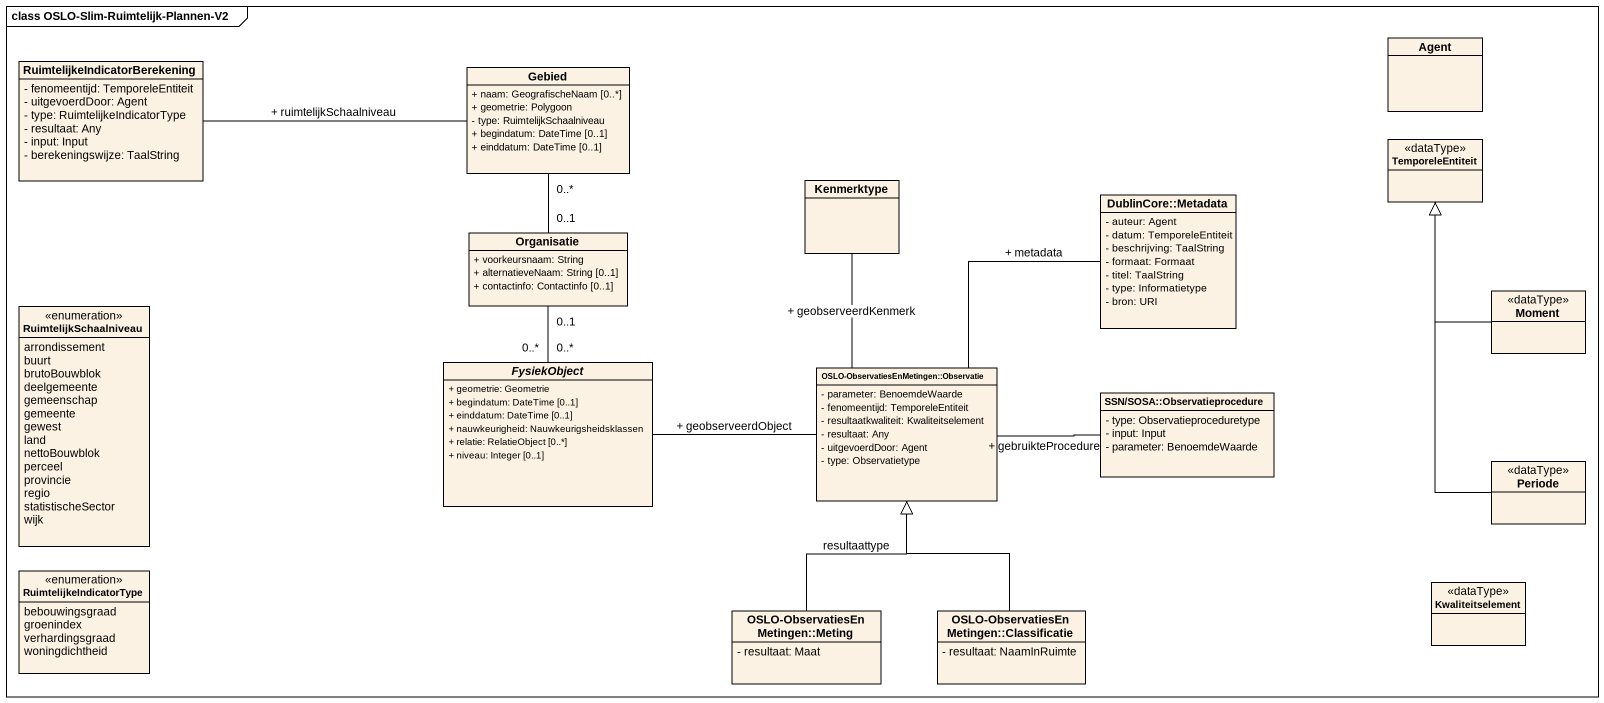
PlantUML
@startuml
mainframe class OSLO-Slim-Ruimtelijk-Plannen-V2
hide circle
hide empty members
skinparam classAttributeIconSize 0
class "RuimtelijkeIndicatorBerekening" as RuimtelijkeIndicatorBerekeni {
  - fenomeentijd: TemporeleEntiteit
  - uitgevoerdDoor: Agent
  - type: RuimtelijkeIndicatorType
  - resultaat: Any
  - input: Input
  - berekeningswijze: TaalString
}
class "Agent" as Agent_
class Gebied {
  + naam: GeografischeNaam [0..*]
  + geometrie: Polygoon
  - type: RuimtelijkSchaalniveau
  + begindatum: DateTime [0..1]
  + einddatum: DateTime [0..1]
}
class TemporeleEntiteit <<dataType>>
class Kenmerktype
class "DublinCore::Metadata" as DublinCore_Metadata {
  - auteur: Agent
  - datum: TemporeleEntiteit
  - beschrijving: TaalString
  - formaat: Formaat
  - titel: TaalString
  - type: Informatietype
  - bron: URI
}
class Organisatie {
  + voorkeursnaam: String
  + alternatieveNaam: String [0..1]
  + contactinfo: Contactinfo [0..1]
}
class Moment <<dataType>>
enum RuimtelijkSchaalniveau {
  arrondissement
  buurt
  brutoBouwblok
  deelgemeente
  gemeenschap
  gemeente
  gewest
  land
  nettoBouwblok
  perceel
  provincie
  regio
  statistischeSector
  wijk
}
abstract class FysiekObject #FCF2E3 {
  + geometrie: Geometrie
  + begindatum: DateTime [0..1]
  + einddatum: DateTime [0..1]
  + nauwkeurigheid: Nauwkeurigsheidsklassen
  + relatie: RelatieObject [0..*]
  + niveau: Integer [0..1]
}
class "OSLO-ObservatiesEnMetingen::Observatie" as OSLO_ObservatiesEnMetingen {
  - parameter: BenoemdeWaarde
  - fenomeentijd: TemporeleEntiteit
  - resultaatkwaliteit: Kwaliteitselement
  - resultaat: Any
  - uitgevoerdDoor: Agent
  - type: Observatietype
}
class "SSN/SOSA::Observatieprocedure" as SSN_SOSA_Observatieprocedure {
  - type: Observatieproceduretype
  - input: Input
  - parameter: BenoemdeWaarde
}
class Periode <<dataType>>
enum RuimtelijkeIndicatorType {
  bebouwingsgraad
  groenindex
  verhardingsgraad
  woningdichtheid
}
class Kwaliteitselement <<dataType>>
class "OSLO-ObservatiesEnMetingen::Meting" as OSLO_ObservatiesEnMetingen_2 {
  - resultaat: Maat
}
class "OSLO-ObservatiesEnMetingen::Classificatie" as OSLO_ObservatiesEnMetingen_3 {
  - resultaat: NaamInRuimte
}
RuimtelijkeIndicatorBerekeni -right- Gebied : + ruimtelijkSchaalniveau
Gebied -- "0..1" Organisatie
Gebied "0..*" -- Organisatie
Kenmerktype -- OSLO_ObservatiesEnMetingen : + geobserveerdKenmerk
Moment -up-|> TemporeleEntiteit
FysiekObject "0..*" -up- "0..1" Organisatie
FysiekObject "0..*" -up- Organisatie
FysiekObject -right- OSLO_ObservatiesEnMetingen : + geobserveerdObject
OSLO_ObservatiesEnMetingen -up- DublinCore_Metadata : + metadata
OSLO_ObservatiesEnMetingen -right- SSN_SOSA_Observatieprocedure : + gebruikteProcedure
Periode -up-|> TemporeleEntiteit
OSLO_ObservatiesEnMetingen_2 -up-|> OSLO_ObservatiesEnMetingen : resultaattype
OSLO_ObservatiesEnMetingen_3 -up-|> OSLO_ObservatiesEnMetingen
@enduml
